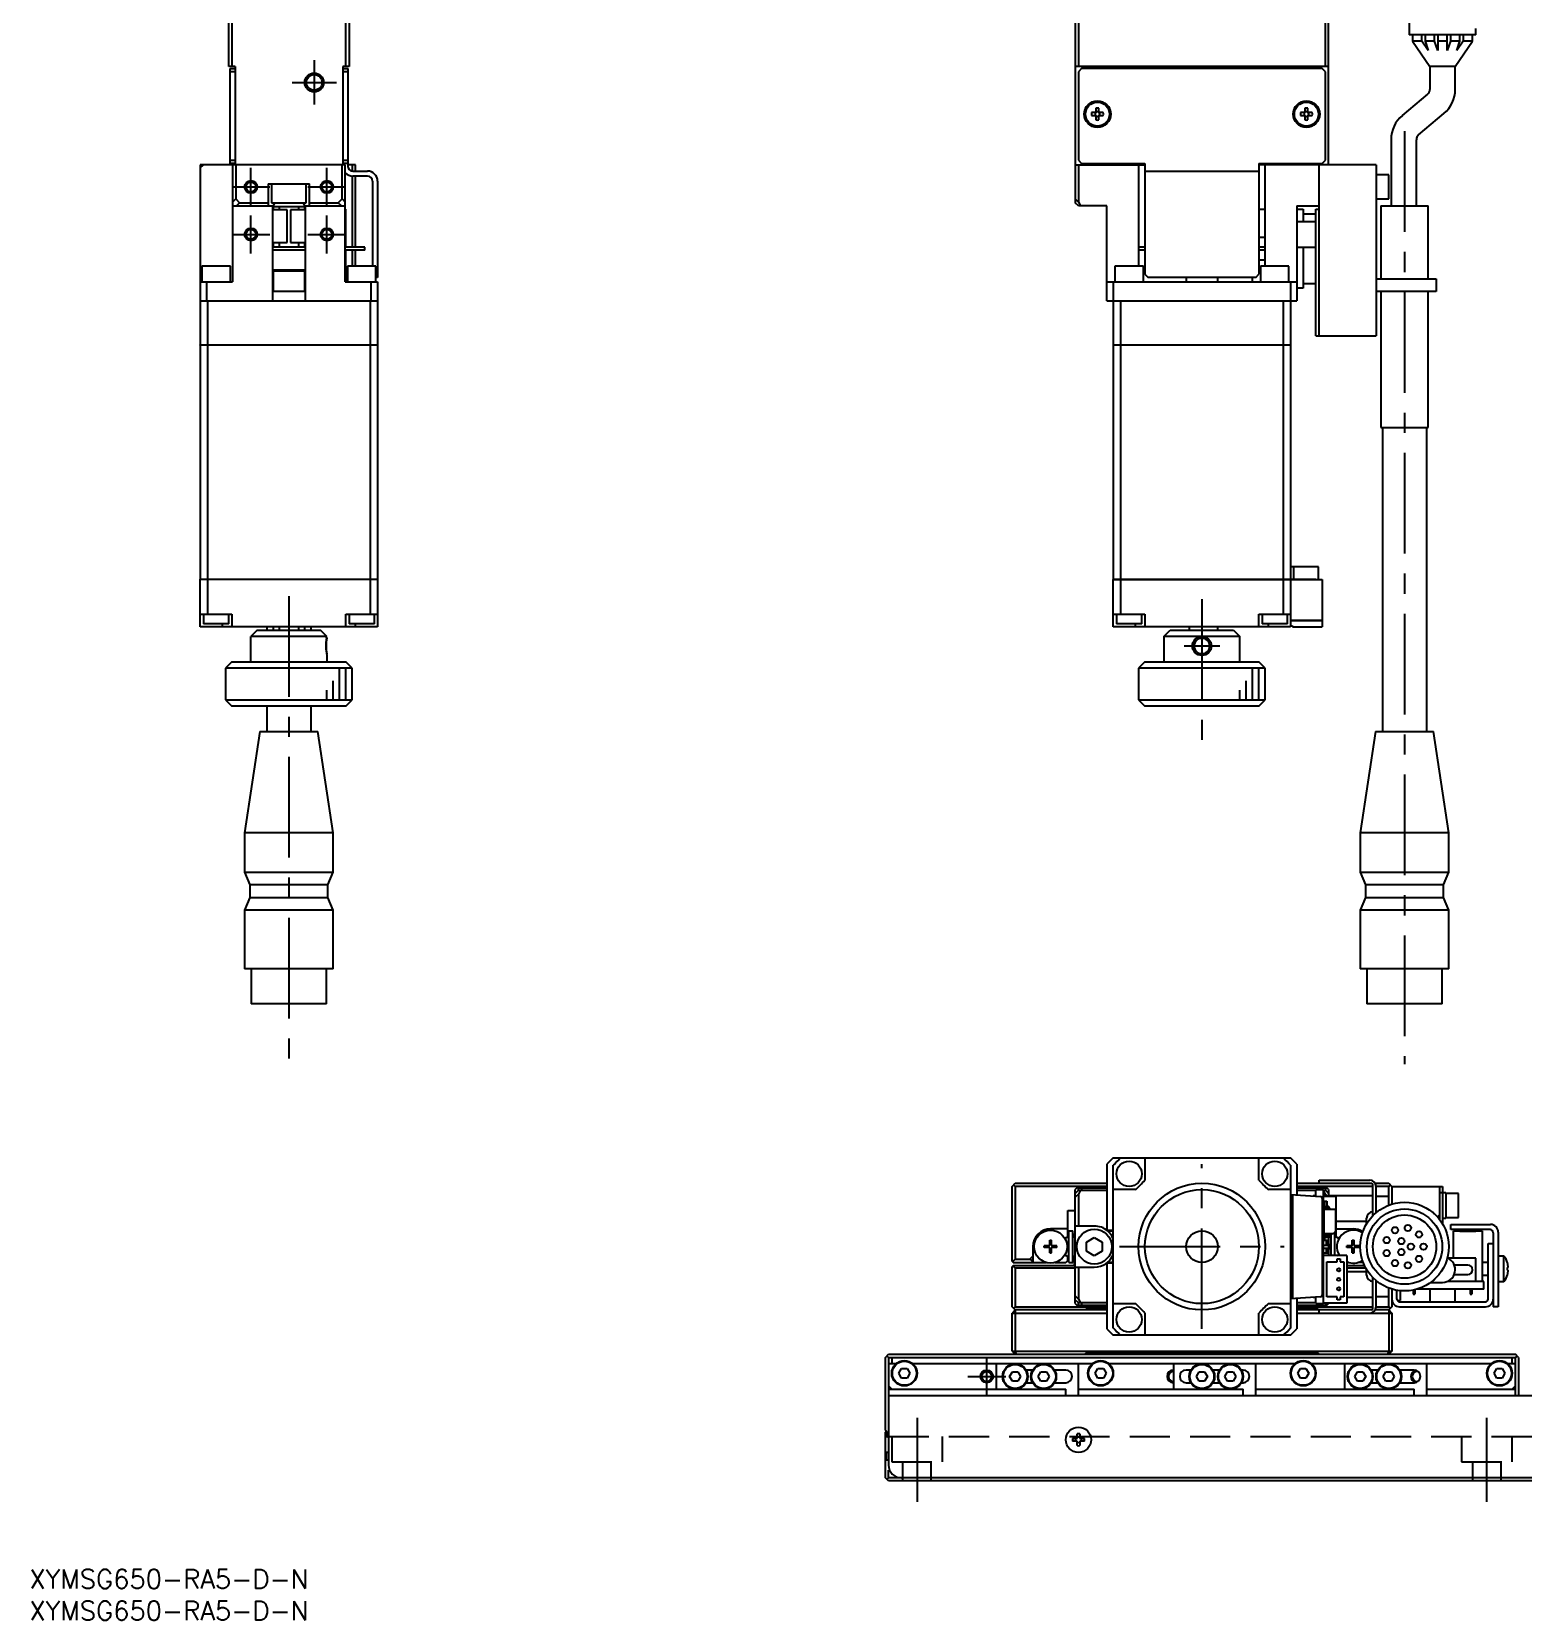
# Model space of a CAD drawing. Extents: x -2 to 851, y -8 to 505.
# Drawn here: x 0.4 to 236, y -8 to 242.9 of the extents above; entities that cross this region are included whole.
import ezdxf

# ---------------------------------------------------------------- set-up
doc = ezdxf.new("R2010")
doc.units = 0
doc.header["$LTSCALE"] = 0.5
doc.linetypes.add('CENTER', pattern=[50.8, 31.75, -6.35, 6.35, -6.35])
doc.linetypes.add('DASHED', pattern=[19.05, 12.7, -6.35])
for name, color, linetype in [('MSM_CENTER', 1, 'CENTER'), ('MSM_CONTINUOUS', 7, 'CONTINUOUS'), ('MSM_DASHED', 4, 'DASHED'), ('MSM_NARROW', 5, 'CONTINUOUS'), ('MSM_PART_NUMBER', 7, 'CONTINUOUS')]:
    doc.layers.add(name, color=color, linetype=linetype)
doc.styles.get("Standard").update_dxf_attribs({"font": 'txt.shx', "height": 1, "bigfont": 'bigfont.shx'})

# ---------------------------------------------------------------- blocks, each defined once
blk = doc.blocks.new('*U2')
at = {"layer": 'MSM_PART_NUMBER'}
blk.add_text('XYMSG650-RA5-D-N', height=3, dxfattribs=at).set_placement((0, -3))
blk = doc.blocks.new('*U3')
at = {"layer": 'MSM_PART_NUMBER'}
blk.add_text('XYMSG650-RA5-D-N', height=3, dxfattribs=at).set_placement((0, -8))

msp = doc.modelspace()

# ---------------------------------------------------------------- linework, layer by layer
at = {"layer": 'MSM_CENTER'}
for p, q in [((45, 238.36), (45, 231.36)), ((41.5, 234.86), (48.5, 234.86)), ((217.21, 227.14), (217.21, 79.82)), ((35, 215.36), (35, 221.36)), ((47, 215.36), (47, 221.36)), ((32, 218.36), (38, 218.36)), ((44, 218.36), (50, 218.36)), ((35, 207.86), (35, 213.86)), ((47, 207.86), (47, 213.86)), ((32, 210.86), (38, 210.86)), ((44, 210.86), (50, 210.86)), ((41, 153.73), (41, 78.57)), ((185.21, 153.25), (185.21, 129.14)), ((182.41, 145.86), (188.01, 145.86)), ((185.21, 38), (185.21, 64)), ((172.21, 51), (198.21, 51)), ((151.21, 27.5), (151.21, 33.5)), ((148.21, 30.5), (154.21, 30.5)), ((140.21, 23.97), (140.21, 10.68)), ((230.21, 10.68), (230.21, 23.97))]:
    msp.add_line(p, q, dxfattribs=at)
at = {"layer": 'MSM_CONTINUOUS'}
for p, q in [((31.5, 237.36), (31.5, 250.86)), ((32, 250.86), (32, 237.36)), ((165.21, 250.86), (165.21, 215.86)), ((205.21, 221.86), (205.21, 250.86)), ((50, 237.36), (50, 250.25)), ((50.5, 250.36), (50.5, 237.36)), ((165.71, 249.75), (165.71, 237.36)), ((204.71, 237.36), (204.71, 249.75)), ((217.96, 244.36), (217.96, 242.36)), ((228.46, 242.36), (228.46, 243.36)), ((228.46, 242.36), (217.96, 242.36)), ((218.46, 242.36), (218.46, 241.36)), ((218.46, 241.36), (221.21, 237.36)), ((219.96, 241.36), (218.46, 241.36)), ((219.96, 241.36), (219.96, 242.36)), ((220.96, 239.91), (219.96, 241.36)), ((220.46, 242.36), (220.46, 241.36)), ((220.46, 241.36), (220.96, 239.91)), ((221.96, 241.36), (220.46, 241.36)), ((221.96, 241.36), (221.96, 242.36)), ((222.46, 239.91), (221.96, 241.36)), ((222.46, 242.36), (222.46, 239.91)), ((223.96, 241.36), (222.46, 241.36)), ((223.96, 239.91), (223.96, 242.36)), ((224.46, 241.36), (223.96, 239.91)), ((224.46, 242.36), (224.46, 241.36)), ((225.96, 241.36), (224.46, 241.36)), ((225.21, 237.36), (227.96, 241.36)), ((226.46, 241.36), (225.46, 239.91)), ((225.46, 239.91), (225.96, 241.36)), ((225.96, 241.36), (225.96, 242.36)), ((226.46, 242.36), (226.46, 241.36)), ((227.96, 241.36), (226.46, 241.36)), ((227.96, 241.36), (227.96, 242.36)), ((32.5, 237.36), (31.5, 237.36)), ((31.7, 237.06), (32.5, 237.06)), ((31.7, 222.06), (31.7, 237.06)), ((32.5, 236.56), (31.7, 236.56)), ((32.5, 237.36), (32.5, 221.86)), ((49.5, 237.36), (49.5, 221.86)), ((50.5, 237.36), (49.5, 237.36)), ((49.5, 237.06), (50.3, 237.06)), ((50.3, 236.56), (49.5, 236.56)), ((50.3, 237.06), (50.3, 221.66)), ((205.21, 237.36), (165.21, 237.36)), ((166.21, 237.06), (165.71, 236.56)), ((165.71, 236.56), (165.71, 222.56)), ((204.21, 237.06), (166.21, 237.06)), ((175.21, 237.36), (175.21, 237.06)), ((176.96, 237.06), (176.96, 237.36)), ((180.41, 237.36), (180.21, 237.16)), ((180.21, 237.16), (180.21, 237.06)), ((190.21, 237.16), (180.21, 237.16)), ((190.21, 237.16), (190.01, 237.36)), ((190.21, 237.06), (190.21, 237.16)), ((193.46, 237.36), (193.46, 237.06)), ((195.21, 237.06), (195.21, 237.36)), ((204.71, 236.56), (204.21, 237.06)), ((204.71, 222.56), (204.71, 236.56)), ((225.21, 237.36), (221.21, 237.36)), ((221.21, 237.36), (221.21, 233.76)), ((225.21, 233.76), (225.21, 237.36)), ((220.85, 232.99), (216.86, 229.65)), ((168.47, 230.1), (167.79, 230.1)), ((167.79, 229.62), (168.47, 229.62)), ((168.47, 230.78), (168.47, 230.1)), ((168.47, 229.62), (168.47, 228.94)), ((168.95, 230.1), (168.95, 230.78)), ((169.63, 230.1), (168.95, 230.1)), ((168.95, 228.94), (168.95, 229.62)), ((168.95, 229.62), (169.63, 229.62)), ((201.47, 230.1), (200.79, 230.1)), ((200.79, 229.62), (201.47, 229.62)), ((201.47, 230.78), (201.47, 230.1)), ((201.47, 229.62), (201.47, 228.94)), ((201.95, 230.1), (201.95, 230.78)), ((202.63, 230.1), (201.95, 230.1)), ((201.95, 228.94), (201.95, 229.62)), ((201.95, 229.62), (202.63, 229.62)), ((219.44, 226.59), (223.42, 229.93)), ((215.08, 225.82), (215.08, 215.36)), ((219.08, 215.36), (219.08, 225.82)), ((27, 221.36), (27.5, 221.86)), ((49.9, 221.86), (27, 221.86)), ((27, 221.86), (27, 193.41)), ((31.7, 222.56), (32.5, 222.56)), ((32.5, 222.06), (31.7, 222.06)), ((32.1, 221.86), (32.1, 203.36)), ((32.6, 221.86), (32.6, 216.47)), ((49.4, 216.47), (49.4, 221.86)), ((49.5, 222.56), (50.3, 222.56)), ((50.3, 222.06), (49.5, 222.06)), ((49.9, 203.36), (49.9, 221.86)), ((51.5, 221.86), (50.3, 221.86)), ((51, 221.86), (51, 220.87)), ((51.1, 220.86), (53.4, 220.86)), ((51.5, 220.86), (51.5, 221.86)), ((165.21, 221.86), (176.21, 221.86)), ((165.71, 222.56), (166.21, 222.06)), ((165.71, 221.86), (165.71, 215.97)), ((166.21, 222.06), (176.21, 222.06)), ((175.21, 222.06), (175.21, 205.86)), ((176.21, 222.06), (176.21, 204.56)), ((176.21, 220.86), (194.21, 220.86)), ((194.21, 222.06), (204.21, 222.06)), ((194.21, 222.06), (194.21, 204.56)), ((212.71, 221.86), (194.21, 221.86)), ((195.21, 205.86), (195.21, 222.06)), ((203.71, 194.86), (203.71, 221.86)), ((204.21, 222.06), (204.71, 222.56)), ((212.71, 221.86), (212.71, 194.86)), ((37.75, 218.86), (44.25, 218.86)), ((37.75, 218.86), (37.75, 215.36)), ((38.25, 218.86), (38.25, 215.86)), ((43.75, 215.86), (43.75, 218.86)), ((44.25, 215.36), (44.25, 218.86)), ((51, 220.07), (51, 208.86)), ((53.4, 220.06), (51.1, 220.06)), ((51.5, 208.86), (51.5, 220.06)), ((54.2, 219.26), (54.2, 205.86)), ((55, 219.26), (55, 204.06)), ((214.71, 220.26), (212.71, 220.26)), ((214.71, 216.46), (214.71, 220.26)), ((32.1, 215.97), (32.6, 216.47)), ((32.6, 216.47), (33.21, 215.86)), ((33.21, 215.86), (32.71, 215.36)), ((33.21, 215.86), (37.75, 215.86)), ((38.25, 215.86), (43.75, 215.86)), ((38.72, 215.86), (38.51, 215.36)), ((43.49, 215.36), (43.28, 215.86)), ((44.25, 215.86), (48.79, 215.86)), ((48.79, 215.86), (49.4, 216.47)), ((49.29, 215.36), (48.79, 215.86)), ((49.4, 216.47), (49.9, 215.97)), ((165.21, 216.47), (165.71, 215.97)), ((165.71, 215.36), (165.21, 215.86)), ((165.71, 215.97), (166.01, 215.36)), ((212.71, 216.46), (214.71, 216.46)), ((32.1, 215.36), (38.51, 215.36)), ((38.4, 215.36), (38.4, 200.36)), ((38.4, 215.26), (43.6, 215.26)), ((38.5, 214.86), (38.4, 214.86)), ((40.75, 214.76), (38.4, 214.76)), ((38.5, 215.26), (38.5, 214.76)), ((39.5, 214.76), (39.5, 215.26)), ((40.75, 209.56), (40.75, 214.76)), ((41.25, 214.76), (41.25, 209.56)), ((43.6, 214.76), (41.25, 214.76)), ((42.5, 215.26), (42.5, 214.76)), ((43.49, 215.36), (49.9, 215.36)), ((43.5, 214.76), (43.5, 215.26)), ((43.6, 214.86), (43.5, 214.86)), ((43.6, 200.36), (43.6, 215.36)), ((50, 214.86), (49.9, 214.86)), ((50, 208.86), (50, 214.86)), ((170.21, 215.36), (165.71, 215.36)), ((170.21, 200.36), (170.21, 215.36)), ((194.21, 214.86), (195.21, 214.86)), ((200.21, 215.36), (203.71, 215.36)), ((200.21, 215.36), (200.21, 200.36)), ((200.21, 214.86), (201.21, 214.86)), ((201.21, 214.86), (201.21, 212.86)), ((201.21, 214.11), (203.21, 214.11)), ((203.21, 194.86), (203.21, 214.86)), ((203.21, 214.86), (203.71, 214.86)), ((213.46, 215.36), (213.46, 203.86)), ((213.46, 215.36), (220.96, 215.36)), ((220.96, 203.86), (220.96, 215.36)), ((203.21, 212.86), (200.21, 212.86)), ((38.4, 209.56), (40.75, 209.56)), ((43.6, 208.86), (38.4, 208.86)), ((43.6, 208.36), (38.4, 208.36)), ((38.5, 209.56), (38.5, 208.86)), ((39.5, 208.86), (39.5, 209.56)), ((41.25, 209.56), (43.6, 209.56)), ((42.5, 209.56), (42.5, 208.86)), ((43.5, 208.86), (43.5, 209.56)), ((53, 208.86), (49.9, 208.86)), ((53, 208.36), (49.9, 208.36)), ((50, 203.36), (50, 208.36)), ((51, 208.36), (51, 205.86)), ((51.5, 205.86), (51.5, 208.36)), ((53, 208.36), (53, 208.86)), ((176.21, 208.86), (175.21, 208.86)), ((176.21, 208.36), (175.21, 208.36)), ((195.21, 210.36), (194.21, 210.36)), ((195.21, 208.86), (194.21, 208.86)), ((195.21, 208.36), (194.21, 208.36)), ((200.21, 208.86), (203.21, 208.86)), ((201.21, 208.86), (201.21, 202.36)), ((27.25, 205.86), (27.25, 203.36)), ((31.75, 205.86), (27.25, 205.86)), ((31.75, 203.36), (31.75, 205.86)), ((50.25, 205.86), (50.25, 203.36)), ((54.75, 205.86), (50.25, 205.86)), ((54.75, 203.36), (54.75, 205.86)), ((175.96, 205.86), (171.46, 205.86)), ((171.46, 205.86), (171.46, 203.36)), ((175.96, 203.36), (175.96, 205.86)), ((194.21, 206.86), (195.21, 206.86)), ((198.96, 205.86), (194.46, 205.86)), ((194.46, 205.86), (194.46, 203.36)), ((198.96, 203.36), (198.96, 205.86)), ((27, 203.36), (32.1, 203.36)), ((28, 203.36), (28, 200.36)), ((38.4, 205.26), (43.6, 205.26)), ((43.6, 205.06), (38.4, 205.06)), ((38.5, 205.06), (38.5, 201.86)), ((43.5, 201.86), (43.5, 205.06)), ((49.9, 203.36), (55, 203.36)), ((54, 200.36), (54, 203.36)), ((54.75, 204.56), (55, 204.56)), ((55, 204.06), (54.75, 204.06)), ((55, 203.36), (55, 193.41)), ((170.21, 203.36), (200.21, 203.36)), ((171.21, 203.36), (171.21, 193.41)), ((176.21, 204.56), (176.71, 204.06)), ((193.71, 204.06), (176.71, 204.06)), ((182.71, 204.06), (182.71, 203.36)), ((187.71, 203.36), (187.71, 204.06)), ((193.21, 203.36), (193.21, 204.06)), ((193.71, 204.06), (194.21, 204.56)), ((199.21, 203.36), (199.21, 193.41)), ((212.71, 203.86), (222.21, 203.86)), ((222.21, 203.86), (222.21, 201.86)), ((43.6, 201.86), (38.4, 201.86)), ((201.21, 202.36), (200.21, 202.36)), ((201.21, 203.11), (203.21, 203.11)), ((222.21, 201.86), (212.71, 201.86)), ((213.46, 201.86), (213.46, 180.36)), ((220.96, 180.36), (220.96, 201.86)), ((27, 200.36), (55, 200.36)), ((28.15, 200.36), (28.15, 193.41)), ((53.85, 200.36), (53.85, 193.41)), ((170.21, 200.36), (200.21, 200.36)), ((172.36, 200.36), (172.36, 193.41)), ((198.05, 200.36), (198.05, 193.41)), ((27, 193.41), (55, 193.41)), ((27, 193.36), (27, 156.41)), ((55, 193.36), (27, 193.36)), ((27.01, 193.36), (27.01, 193.41)), ((28.15, 193.36), (28.15, 156.41)), ((28.16, 193.36), (28.16, 193.41)), ((53.84, 193.36), (53.84, 193.41)), ((53.85, 193.36), (53.85, 156.41)), ((54.99, 193.36), (54.99, 193.41)), ((55, 193.36), (55, 156.41)), ((171.21, 193.41), (199.21, 193.41)), ((171.21, 193.36), (171.21, 156.41)), ((199.21, 193.36), (171.21, 193.36)), ((171.22, 193.36), (171.22, 193.41)), ((172.36, 193.36), (172.36, 156.41)), ((172.37, 193.36), (172.37, 193.41)), ((198.05, 193.36), (198.05, 193.41)), ((198.05, 193.36), (198.05, 156.41)), ((199.2, 193.36), (199.2, 193.41)), ((199.21, 193.36), (199.21, 156.41)), ((203.21, 194.86), (212.71, 194.86)), ((213.46, 180.36), (220.96, 180.36)), ((213.71, 180.36), (213.71, 132.36)), ((220.71, 132.36), (220.71, 180.36)), ((203.61, 158.36), (199.21, 158.36)), ((199.71, 156.41), (199.71, 158.36)), ((203.61, 156.36), (203.61, 158.36)), ((27, 156.41), (55, 156.41)), ((27, 148.86), (27, 156.36)), ((55, 156.36), (27, 156.36)), ((27.01, 156.36), (27.01, 156.41)), ((28.15, 156.36), (28.15, 150.86)), ((28.16, 156.36), (28.16, 156.41)), ((53.84, 156.36), (53.84, 156.41)), ((53.85, 156.36), (53.85, 150.86)), ((54.99, 156.36), (54.99, 156.41)), ((55, 156.36), (55, 148.86)), ((171.21, 156.41), (203.21, 156.41)), ((171.21, 156.36), (204.21, 156.36)), ((171.21, 148.86), (171.21, 156.36)), ((171.22, 156.36), (171.22, 156.41)), ((172.36, 156.36), (172.36, 150.86)), ((172.37, 156.36), (172.37, 156.41)), ((198.05, 156.36), (198.05, 156.41)), ((198.05, 156.36), (198.05, 150.86)), ((199.2, 156.36), (199.2, 156.41)), ((199.21, 156.36), (199.21, 148.86)), ((203.21, 156.41), (203.21, 156.36)), ((204.21, 156.36), (204.21, 149.91)), ((27, 150.86), (32, 150.86)), ((27.5, 150.86), (27.5, 149.36)), ((31.5, 149.36), (31.5, 150.86)), ((32, 150.86), (32, 148.86)), ((50, 148.86), (50, 150.86)), ((50, 150.86), (55, 150.86)), ((50.5, 150.86), (50.5, 149.36)), ((54.5, 149.36), (54.5, 150.86)), ((171.21, 150.86), (176.21, 150.86)), ((171.71, 150.86), (171.71, 149.36)), ((175.71, 149.36), (175.71, 150.86)), ((176.21, 150.86), (176.21, 148.86)), ((194.21, 148.86), (194.21, 150.86)), ((194.21, 150.86), (199.21, 150.86)), ((194.71, 150.86), (194.71, 149.36)), ((198.71, 149.36), (198.71, 150.86)), ((55, 148.86), (27, 148.86)), ((31.5, 149.36), (27.5, 149.36)), ((30.5, 148.86), (30.5, 149.36)), ((36, 148.36), (35, 147.36)), ((36, 148.36), (46, 148.36)), ((37.5, 148.86), (37.5, 148.36)), ((38.5, 148.86), (38.5, 148.36)), ((39.5, 148.36), (39.5, 148.86)), ((42.5, 148.86), (42.5, 148.36)), ((43.5, 148.36), (43.5, 148.86)), ((44.5, 148.36), (44.5, 148.86)), ((47, 147.36), (46, 148.36)), ((54.5, 149.36), (50.5, 149.36)), ((51.5, 148.86), (51.5, 149.36)), ((199.21, 148.86), (171.21, 148.86)), ((175.71, 149.36), (171.71, 149.36)), ((174.71, 148.86), (174.71, 149.36)), ((179.21, 147.36), (180.21, 148.36)), ((180.21, 148.36), (190.21, 148.36)), ((183.21, 148.86), (183.21, 148.36)), ((187.71, 148.36), (187.71, 148.86)), ((190.21, 148.36), (191.21, 147.36)), ((198.71, 149.36), (194.71, 149.36)), ((195.71, 148.86), (195.71, 149.36)), ((199.21, 149.91), (204.21, 149.91)), ((204.21, 149.86), (199.21, 149.86)), ((199.21, 149.06), (199.51, 149.06)), ((199.51, 149.06), (199.51, 148.86)), ((199.51, 148.86), (204.21, 148.86)), ((204.16, 149.86), (204.16, 149.91)), ((204.21, 149.86), (204.21, 148.86)), ((35, 143.36), (35, 147.36)), ((47, 147.36), (35, 147.36)), ((179.21, 147.36), (179.21, 143.36)), ((191.21, 147.36), (179.21, 147.36)), ((191.21, 143.36), (191.21, 147.36)), ((32, 143.36), (31, 142.36)), ((32, 143.36), (50, 143.36)), ((47, 144.36), (47, 143.36)), ((51, 142.36), (50, 143.36)), ((176.21, 143.36), (175.21, 142.36)), ((176.21, 143.36), (194.21, 143.36)), ((195.21, 142.36), (194.21, 143.36)), ((31, 142.36), (31, 137.36)), ((51, 142.36), (31, 142.36)), ((51, 137.36), (51, 142.36)), ((195.21, 142.36), (175.21, 142.36)), ((175.21, 142.36), (175.21, 137.36)), ((195.21, 137.36), (195.21, 142.36)), ((31, 137.36), (32, 136.36)), ((31, 137.36), (51, 137.36)), ((50, 136.36), (32, 136.36)), ((37.5, 136.36), (37.5, 132.36)), ((44.5, 132.36), (44.5, 136.36)), ((50, 136.36), (51, 137.36)), ((175.21, 137.36), (195.21, 137.36)), ((175.21, 137.36), (176.21, 136.36)), ((194.21, 136.36), (176.21, 136.36)), ((194.21, 136.36), (195.21, 137.36)), ((36.43, 132.36), (34, 116.36)), ((36.43, 132.36), (45.57, 132.36)), ((48, 116.36), (45.57, 132.36)), ((212.64, 132.36), (210.21, 116.36)), ((212.64, 132.36), (221.78, 132.36)), ((224.21, 116.36), (221.78, 132.36)), ((48, 116.36), (34, 116.36)), ((34, 116.36), (34, 110.16)), ((48, 110.16), (48, 116.36)), ((224.21, 116.36), (210.21, 116.36)), ((210.21, 116.36), (210.21, 110.16)), ((224.21, 110.16), (224.21, 116.36)), ((34, 110.16), (48, 110.16)), ((34, 110.16), (34.85, 108.16)), ((47.15, 108.16), (34.85, 108.16)), ((34.85, 108.16), (34.85, 106.16)), ((47.15, 108.16), (48, 110.16)), ((47.15, 106.16), (47.15, 108.16)), ((210.21, 110.16), (224.21, 110.16)), ((210.21, 110.16), (211.06, 108.16)), ((223.36, 108.16), (211.06, 108.16)), ((211.06, 108.16), (211.06, 106.16)), ((223.36, 108.16), (224.21, 110.16)), ((223.36, 106.16), (223.36, 108.16)), ((34.85, 106.16), (34, 104.16)), ((34.85, 106.16), (47.15, 106.16)), ((48, 104.16), (47.15, 106.16)), ((211.06, 106.16), (210.21, 104.16)), ((211.06, 106.16), (223.36, 106.16)), ((224.21, 104.16), (223.36, 106.16)), ((48, 104.16), (34, 104.16)), ((34, 104.16), (34, 94.86)), ((48, 94.86), (48, 104.16)), ((224.21, 104.16), (210.21, 104.16)), ((210.21, 104.16), (210.21, 94.86)), ((224.21, 94.86), (224.21, 104.16)), ((48, 94.86), (34, 94.86)), ((35.05, 94.86), (35.05, 89.36)), ((46.95, 89.36), (46.95, 94.86)), ((224.21, 94.86), (210.21, 94.86)), ((211.26, 94.86), (211.26, 89.36)), ((223.16, 89.36), (223.16, 94.86)), ((46.95, 89.36), (35.05, 89.36)), ((223.16, 89.36), (211.26, 89.36)), ((171.21, 65), (170.21, 64)), ((170.21, 64), (170.21, 53.6)), ((171.21, 65), (199.21, 65)), ((171.21, 38.15), (171.21, 63.85)), ((176.21, 65), (176.21, 61.5)), ((194.21, 61.5), (194.21, 65)), ((200.21, 64), (199.21, 65)), ((199.21, 63.85), (199.21, 38.15)), ((200.21, 64), (200.21, 59.18)), ((155.21, 60.5), (155.71, 61)), ((155.21, 48.7), (155.21, 60.5)), ((155.46, 60.75), (155.71, 60.5)), ((155.71, 61), (170.21, 61)), ((155.71, 60.5), (155.71, 49)), ((170.21, 60.5), (155.71, 60.5)), ((165.71, 60.5), (165.21, 60)), ((165.71, 59.9), (165.71, 60.3)), ((165.71, 60.3), (170.21, 60.3)), ((166.21, 60.3), (166.21, 59.9)), ((200.21, 61), (212.01, 61)), ((212.21, 60.5), (200.21, 60.5)), ((200.21, 60.3), (204.71, 60.3)), ((203.71, 61), (203.71, 61.5)), ((203.71, 61.5), (211.71, 61.5)), ((204.21, 60), (204.21, 60.3)), ((205.21, 60), (204.71, 60.5)), ((204.71, 60.3), (204.71, 59.9)), ((212.21, 55.9), (212.21, 60.8)), ((212.57, 61), (214.71, 61)), ((212.71, 56.36), (212.71, 60.5)), ((214.71, 60.5), (212.71, 60.5)), ((214.71, 61), (215.21, 60.5)), ((214.71, 60.5), (214.96, 60.75)), ((214.71, 57.54), (214.71, 60.5)), ((215.21, 60.5), (215.21, 57.71)), ((215.21, 60.5), (223.21, 60.5)), ((222.71, 60.5), (222.71, 55.33)), ((223.21, 60.5), (223.21, 54.61)), ((165.21, 42), (165.21, 60)), ((165.21, 59.4), (165.71, 59.9)), ((165.21, 59.5), (165.31, 59.5)), ((165.71, 59.29), (165.21, 58.79)), ((166.01, 59.9), (165.71, 59.29)), ((165.71, 59.9), (170.21, 59.9)), ((165.71, 59.29), (165.71, 54.25)), ((174.71, 60), (171.21, 60)), ((199.21, 60), (195.71, 60)), ((199.21, 59.25), (203.93, 58.92)), ((199.51, 59.23), (199.51, 42.77)), ((200.21, 59.9), (203.21, 59.9)), ((203.21, 59), (202.78, 59)), ((203.21, 58.97), (203.21, 60)), ((203.21, 60), (204.41, 60)), ((204.21, 58.62), (204.21, 43.38)), ((204.41, 42), (204.41, 60)), ((204.41, 59.9), (204.71, 59.9)), ((204.71, 59.29), (204.41, 59.89)), ((206.41, 58.9), (204.41, 58.9)), ((204.41, 58.18), (204.96, 58.18)), ((204.41, 57.95), (204.64, 57.95)), ((204.41, 57.7), (204.64, 57.7)), ((204.64, 57.44), (204.64, 57.95)), ((204.71, 59.9), (205.21, 59.4)), ((204.71, 58.9), (204.71, 59.29)), ((205.09, 58.9), (204.71, 59.29)), ((204.96, 58.18), (204.96, 57.34)), ((205.11, 59.5), (205.21, 59.5)), ((205.21, 60), (205.21, 58.9)), ((212.21, 59), (205.21, 59)), ((206.41, 55.1), (206.41, 58.9)), ((214.71, 58.9), (212.71, 58.9)), ((223.71, 59.5), (222.71, 59.5)), ((223.71, 59.5), (223.71, 55.5)), ((225.71, 59.4), (223.71, 59.4)), ((225.71, 55.6), (225.71, 59.4)), ((164.01, 56.7), (165.21, 56.7)), ((164.01, 52.54), (164.01, 56.7)), ((204.41, 57.64), (204.64, 57.64)), ((204.41, 57.22), (204.49, 57.22)), ((204.41, 55.22), (204.51, 55.22)), ((204.51, 53.1), (204.51, 56.8)), ((204.61, 56.9), (206.19, 56.9)), ((204.74, 57.34), (205.07, 57.34)), ((205.07, 57.11), (204.74, 57.11)), ((204.96, 57.11), (204.96, 56.9)), ((205.17, 56.9), (205.17, 57.01)), ((205.4, 56.9), (205.4, 57.01)), ((206.29, 56.8), (206.29, 53.42)), ((211.21, 54.61), (211.21, 55.5)), ((212.88, 56.5), (212.71, 56.5)), ((222.71, 56), (222.4, 55.69)), ((222.57, 55.5), (222.71, 55.5)), ((223.21, 55.5), (223.71, 55.5)), ((223.71, 55.6), (225.71, 55.6)), ((164.01, 53.8), (161.31, 53.8)), ((164.21, 53.5), (164.81, 53.5)), ((164.21, 48.5), (164.21, 53.5)), ((164.81, 48.5), (164.81, 53.5)), ((165.21, 53.2), (165.01, 53)), ((165.21, 53), (165.01, 53)), ((165.01, 53), (165.01, 52.54)), ((168.21, 54.25), (165.21, 54.25)), ((170.21, 53.6), (171.21, 53.6)), ((170.3, 53.49), (171.21, 53.49)), ((204.41, 55.1), (204.51, 55.1)), ((204.41, 54.25), (204.51, 54.25)), ((204.41, 53.69), (204.51, 53.69)), ((205.86, 53), (204.61, 53)), ((205.07, 52.79), (204.74, 52.79)), ((204.83, 53), (204.83, 52.79)), ((204.96, 53), (204.96, 52.79)), ((205.17, 52.89), (205.17, 53)), ((205.4, 52.89), (205.4, 53)), ((205.41, 53), (205.4, 53)), ((205.41, 53), (205.4, 53)), ((205.41, 53), (205.41, 52.54)), ((205.61, 49.58), (205.61, 53)), ((206.26, 53.35), (205.94, 53.03)), ((206.21, 49.58), (206.21, 53.3)), ((206.29, 55.1), (206.41, 55.1)), ((206.29, 55), (211.21, 55)), ((206.41, 52.54), (206.41, 55)), ((206.41, 53.8), (209.11, 53.8)), ((224.51, 53.7), (224.51, 54.5)), ((224.51, 54.5), (230.81, 54.5)), ((230.71, 53.7), (224.51, 53.7)), ((224.96, 53.5), (225.96, 53.5)), ((224.96, 49.2), (224.96, 53.5)), ((225.96, 53.5), (225.96, 53.4)), ((228.46, 53.4), (225.96, 53.4)), ((226.76, 53.4), (226.76, 53.5)), ((227.66, 53.5), (226.76, 53.5)), ((227.13, 53.4), (227.13, 53.5)), ((227.28, 53.4), (227.28, 53.5)), ((227.66, 53.4), (227.66, 53.5)), ((228.46, 53.5), (228.46, 53.4)), ((228.46, 53.5), (229.46, 53.5)), ((229.46, 53.5), (229.46, 45.5)), ((231.21, 53.2), (231.21, 41.5)), ((232.01, 53.3), (232.01, 41.5)), ((158.51, 51), (158.51, 48.5)), ((160.31, 50.86), (160.31, 51.15)), ((161.1, 51.15), (160.31, 51.15)), ((161.1, 50.86), (160.31, 50.86)), ((160.84, 51.15), (160.84, 50.86)), ((161.16, 52), (161.45, 52)), ((161.16, 51.21), (161.16, 52)), ((161.45, 51.47), (161.16, 51.47)), ((161.16, 50), (161.16, 50.8)), ((161.45, 50.53), (161.16, 50.53)), ((161.45, 51.21), (161.45, 52)), ((161.45, 50), (161.45, 50.8)), ((162.31, 51.15), (161.51, 51.15)), ((162.31, 50.86), (161.51, 50.86)), ((161.78, 50.86), (161.78, 51.15)), ((162.31, 50.86), (162.31, 51.15)), ((163.63, 52.33), (164.01, 52.54)), ((165.14, 52.46), (165.01, 52.54)), ((166.96, 51.72), (168.21, 52.44)), ((166.96, 50.28), (166.96, 51.72)), ((168.21, 49.56), (166.96, 50.28)), ((168.21, 52.44), (169.46, 51.72)), ((169.46, 50.28), (168.21, 49.56)), ((169.46, 51.72), (169.46, 50.28)), ((204.41, 52.5), (204.41, 52.5)), ((204.64, 52.27), (204.41, 52.27)), ((204.64, 52.2), (204.41, 52.2)), ((204.64, 51.95), (204.41, 51.95)), ((204.41, 51.25), (205.21, 51.25)), ((204.41, 50.75), (205.21, 50.75)), ((204.64, 52.5), (205.21, 52.5)), ((204.64, 51.95), (204.64, 52.46)), ((204.64, 52), (205.21, 52)), ((204.74, 52.56), (205.07, 52.56)), ((204.83, 52.56), (204.83, 52.5)), ((204.83, 52), (204.83, 51.25)), ((204.83, 50.75), (204.83, 50)), ((204.96, 52.56), (204.96, 52.5)), ((204.96, 52), (204.96, 51.25)), ((204.96, 50.75), (204.96, 50)), ((205.21, 52.59), (205.21, 49.58)), ((205.41, 52.54), (205.27, 52.46)), ((206.41, 52.54), (206.78, 52.33)), ((208.11, 50.86), (208.11, 51.15)), ((208.9, 51.15), (208.11, 51.15)), ((208.9, 50.86), (208.11, 50.86)), ((208.64, 51.15), (208.64, 50.86)), ((208.96, 52), (209.25, 52)), ((208.96, 51.21), (208.96, 52)), ((209.25, 51.47), (208.96, 51.47)), ((208.96, 50), (208.96, 50.8)), ((209.25, 50.53), (208.96, 50.53)), ((209.25, 51.21), (209.25, 52)), ((209.25, 50), (209.25, 50.8)), ((210.11, 51.15), (209.31, 51.15)), ((210.11, 50.86), (209.31, 50.86)), ((209.58, 50.86), (209.58, 51.15)), ((210.11, 50.86), (210.11, 51.15)), ((230.41, 51.5), (231.21, 51.5)), ((230.41, 42.7), (230.41, 51.5)), ((155.41, 48.5), (155.21, 48.7)), ((155.21, 47.8), (155.41, 48)), ((155.21, 41.5), (155.21, 47.8)), ((155.71, 49), (155.31, 48.6)), ((155.71, 47.6), (155.36, 47.95)), ((155.41, 48.5), (160.59, 48.5)), ((155.41, 48), (165.01, 48)), ((155.71, 49), (158.01, 49)), ((158.51, 49.5), (158.01, 49)), ((158.01, 49), (158.51, 48.65)), ((161.16, 50), (161.45, 50)), ((162.02, 48.5), (163.71, 48.5)), ((163.71, 48.5), (164.01, 48.8)), ((164.01, 49.46), (163.87, 49.54)), ((164.01, 48.8), (164.01, 49.46)), ((164.21, 48.5), (164.81, 48.5)), ((165.01, 49.46), (165.21, 49.57)), ((165.01, 49.46), (165.01, 48)), ((165.01, 48.1), (165.21, 48.1)), ((165.21, 47.75), (168.21, 47.75)), ((165.71, 47.75), (165.71, 42.71)), ((170.21, 48.4), (170.21, 38)), ((171.21, 48.4), (170.21, 48.4)), ((171.21, 48.51), (170.3, 48.51)), ((204.41, 50), (205.21, 50)), ((208.11, 49.58), (204.41, 49.58)), ((204.91, 43.08), (204.91, 48.58)), ((204.91, 48.58), (206.56, 48.58)), ((206.56, 48.58), (206.56, 49.08)), ((206.56, 49.08), (207.06, 49.08)), ((207.06, 49.08), (207.06, 48.58)), ((207.06, 48.58), (207.61, 48.58)), ((207.61, 48.58), (207.61, 43.08)), ((208.11, 49.58), (208.11, 42.08)), ((208.39, 48.5), (208.11, 48.5)), ((208.11, 48), (210.88, 48)), ((208.96, 50), (209.25, 50)), ((210.67, 48.5), (209.82, 48.5)), ((228.46, 49.2), (223.97, 49.2)), ((227.21, 48.1), (225.06, 48.1)), ((228.46, 45.5), (228.46, 49.2)), ((230.41, 48.5), (229.46, 48.5)), ((232.9, 49.5), (232.01, 49.5)), ((232.9, 45.5), (232.9, 49.5)), ((233.46, 48.43), (233.46, 48.45)), ((233.46, 47.7), (233.59, 47.7)), ((233.46, 47.3), (233.46, 47.7)), ((155.71, 47.6), (155.71, 41.5)), ((165.21, 47.6), (155.71, 47.6)), ((211.09, 47.6), (208.11, 47.6)), ((211.21, 47), (208.11, 47)), ((211.21, 46.5), (211.21, 47.39)), ((212.21, 41.2), (212.21, 46.1)), ((212.71, 41.5), (212.71, 45.64)), ((212.71, 45.5), (212.88, 45.5)), ((221.34, 45.35), (223.21, 45.35)), ((229.71, 45.5), (223.97, 45.5)), ((225.06, 46.6), (227.21, 46.6)), ((229.46, 46.5), (230.41, 46.5)), ((229.71, 44.3), (229.71, 45.5)), ((232.01, 45.5), (232.9, 45.5)), ((233.59, 47.3), (233.46, 47.3)), ((233.46, 46.55), (233.46, 46.57)), ((165.21, 43.21), (165.71, 42.71)), ((165.71, 42.71), (166.01, 42.1)), ((203.93, 43.08), (199.21, 42.75)), ((200.21, 42.82), (200.21, 38)), ((202.78, 43), (203.21, 43)), ((203.21, 42), (203.21, 43.03)), ((206.56, 43.08), (204.91, 43.08)), ((206.56, 42.58), (206.56, 43.08)), ((207.06, 43.08), (207.06, 42.58)), ((207.61, 43.08), (207.06, 43.08)), ((208.11, 43), (212.21, 43)), ((212.71, 43.1), (214.71, 43.1)), ((214.71, 41.5), (214.71, 44.46)), ((215.21, 44.29), (215.21, 41.5)), ((216.01, 42.7), (216.01, 44.1)), ((216.51, 44.04), (216.51, 42.5)), ((218.58, 44.14), (218.58, 43.5)), ((218.58, 43.5), (218.83, 43.5)), ((218.83, 44.19), (218.83, 43.5)), ((229.71, 44.3), (219.23, 44.3)), ((221.21, 44.3), (221.21, 42.3)), ((225.21, 42.3), (225.21, 44.3)), ((227.58, 44.3), (227.58, 43.5)), ((227.58, 43.5), (227.83, 43.5)), ((227.83, 44.3), (227.83, 43.5)), ((155.71, 41), (155.21, 41.5)), ((155.71, 41), (155.21, 40.5)), ((155.21, 34.5), (155.21, 40.5)), ((155.21, 40.5), (170.21, 40.5)), ((155.71, 41.5), (155.46, 41.25)), ((155.71, 41.5), (170.21, 41.5)), ((170.21, 41), (155.71, 41)), ((155.71, 41), (155.71, 34.5)), ((165.71, 42.1), (165.21, 42.6)), ((165.21, 42.5), (165.31, 42.5)), ((165.21, 42), (165.71, 41.5)), ((165.71, 41.7), (165.71, 42.1)), ((170.21, 42.1), (165.71, 42.1)), ((170.21, 41.7), (165.71, 41.7)), ((166.21, 42.1), (166.21, 41.7)), ((166.81, 41), (167.11, 41.3)), ((170.21, 41.3), (167.11, 41.3)), ((171.21, 42), (174.71, 42)), ((176.21, 40.5), (176.21, 37)), ((194.21, 37), (194.21, 40.5)), ((195.71, 42), (199.21, 42)), ((203.21, 42.1), (200.21, 42.1)), ((204.71, 41.7), (200.21, 41.7)), ((200.21, 41.5), (212.21, 41.5)), ((203.31, 41.3), (200.21, 41.3)), ((212.01, 41), (200.21, 41)), ((200.21, 40.5), (215.21, 40.5)), ((203.21, 42), (204.41, 42)), ((203.31, 41.3), (203.61, 41)), ((203.71, 40.5), (203.71, 41)), ((204.21, 41.7), (204.21, 42)), ((208.11, 42.08), (204.41, 42.08)), ((204.71, 42.08), (204.71, 41.7)), ((204.71, 41.5), (205.21, 42)), ((205.21, 42), (205.21, 42.08)), ((207.06, 42.58), (206.56, 42.58)), ((214.71, 41), (212.57, 41)), ((212.71, 41.5), (214.71, 41.5)), ((214.96, 41.25), (214.71, 41.5)), ((215.21, 41.5), (214.71, 41)), ((214.71, 41), (215.21, 40.5)), ((214.71, 41), (214.71, 34.5)), ((215.21, 40.5), (215.21, 34.5)), ((216.06, 42.5), (216.51, 42.5)), ((216.41, 42.3), (230.01, 42.3)), ((216.41, 41.5), (230.01, 41.5)), ((232.01, 41.5), (231.21, 41.5)), ((170.21, 38), (171.21, 37)), ((199.21, 37), (200.21, 38)), ((199.21, 37), (171.21, 37)), ((135.21, 33.5), (135.71, 34)), ((135.21, 22), (135.21, 33.5)), ((135.46, 33.75), (135.71, 33.5)), ((135.71, 34), (234.71, 34)), ((135.71, 33.5), (135.71, 16.5)), ((135.71, 33.5), (234.71, 33.5)), ((136.21, 33.5), (136.21, 32.5)), ((155.21, 34.5), (155.71, 34)), ((155.21, 34.5), (215.21, 34.5)), ((155.91, 34), (155.71, 34.5)), ((166.76, 34), (167.06, 34.3)), ((203.36, 34.3), (167.06, 34.3)), ((203.36, 34.3), (203.66, 34)), ((214.71, 34.5), (214.5, 34)), ((215.21, 34.5), (214.71, 34)), ((234.21, 32.5), (234.21, 33.5)), ((235.21, 33.5), (234.71, 34)), ((234.71, 33.5), (234.96, 33.75)), ((234.71, 27.5), (234.71, 33.5)), ((235.21, 33.5), (235.21, 27.5)), ((136.88, 32.5), (135.71, 32.5)), ((137.34, 31), (137.77, 31.75)), ((137.77, 30.25), (137.34, 31)), ((137.77, 31.75), (138.64, 31.75)), ((138.64, 30.25), (137.77, 30.25)), ((138.64, 31.75), (139.07, 31)), ((139.07, 31), (138.64, 30.25)), ((167.88, 32.5), (139.53, 32.5)), ((152.71, 32.5), (152.71, 28.5)), ((154.84, 30.5), (155.27, 31.25)), ((155.27, 29.75), (154.84, 30.5)), ((155.27, 31.25), (156.14, 31.25)), ((156.14, 31.25), (156.57, 30.5)), ((156.57, 30.5), (156.14, 29.75)), ((158.47, 31.5), (157.44, 31.5)), ((159.34, 30.5), (159.77, 31.25)), ((159.77, 29.75), (159.34, 30.5)), ((159.77, 31.25), (160.64, 31.25)), ((160.64, 31.25), (161.07, 30.5)), ((161.07, 30.5), (160.64, 29.75)), ((163.71, 31.5), (161.94, 31.5)), ((165.71, 27.5), (165.71, 32.5)), ((168.34, 31), (168.77, 31.75)), ((168.77, 30.25), (168.34, 31)), ((168.77, 31.75), (169.64, 31.75)), ((169.64, 30.25), (168.77, 30.25)), ((169.64, 31.75), (170.07, 31)), ((170.07, 31), (169.64, 30.25)), ((199.88, 32.5), (170.53, 32.5)), ((180.71, 32.5), (180.71, 28.5)), ((183.47, 31.5), (182.71, 31.5)), ((184.34, 30.5), (184.77, 31.25)), ((184.77, 29.75), (184.34, 30.5)), ((184.77, 31.25), (185.64, 31.25)), ((185.64, 31.25), (186.07, 30.5)), ((186.07, 30.5), (185.64, 29.75)), ((187.97, 31.5), (186.94, 31.5)), ((188.84, 30.5), (189.27, 31.25)), ((189.27, 29.75), (188.84, 30.5)), ((189.27, 31.25), (190.14, 31.25)), ((190.14, 31.25), (190.57, 30.5)), ((190.57, 30.5), (190.14, 29.75)), ((191.71, 31.5), (191.44, 31.5)), ((193.71, 27.5), (193.71, 32.5)), ((200.34, 31), (200.77, 31.75)), ((200.77, 30.25), (200.34, 31)), ((200.77, 31.75), (201.64, 31.75)), ((201.64, 30.25), (200.77, 30.25)), ((201.64, 31.75), (202.07, 31)), ((202.07, 31), (201.64, 30.25)), ((230.88, 32.5), (202.53, 32.5)), ((207.71, 32.5), (207.71, 28.5)), ((209.34, 30.5), (209.77, 31.25)), ((209.77, 29.75), (209.34, 30.5)), ((209.77, 31.25), (210.64, 31.25)), ((210.64, 31.25), (211.07, 30.5)), ((211.07, 30.5), (210.64, 29.75)), ((212.97, 31.5), (211.94, 31.5)), ((213.84, 30.5), (214.27, 31.25)), ((214.27, 29.75), (213.84, 30.5)), ((214.27, 31.25), (215.14, 31.25)), ((215.14, 31.25), (215.57, 30.5)), ((215.57, 30.5), (215.14, 29.75)), ((218.71, 31.5), (216.44, 31.5)), ((220.71, 27.5), (220.71, 32.5)), ((231.34, 31), (231.77, 31.75)), ((231.77, 30.25), (231.34, 31)), ((231.77, 31.75), (232.64, 31.75)), ((232.64, 30.25), (231.77, 30.25)), ((232.64, 31.75), (233.07, 31)), ((233.07, 31), (232.64, 30.25)), ((234.71, 32.5), (233.53, 32.5)), ((136.21, 28.5), (135.71, 29)), ((135.71, 28.5), (163.71, 28.5)), ((156.14, 29.75), (155.27, 29.75)), ((157.44, 29.5), (158.47, 29.5)), ((160.64, 29.75), (159.77, 29.75)), ((161.94, 29.5), (163.71, 29.5)), ((163.71, 27.5), (163.71, 28.5)), ((165.71, 28.5), (191.71, 28.5)), ((182.71, 29.5), (183.47, 29.5)), ((185.64, 29.75), (184.77, 29.75)), ((186.94, 29.5), (187.97, 29.5)), ((190.14, 29.75), (189.27, 29.75)), ((191.44, 29.5), (191.71, 29.5)), ((191.71, 27.5), (191.71, 28.5)), ((193.71, 28.5), (218.71, 28.5)), ((210.64, 29.75), (209.77, 29.75)), ((211.94, 29.5), (212.97, 29.5)), ((215.14, 29.75), (214.27, 29.75)), ((216.44, 29.5), (218.71, 29.5)), ((218.71, 27.5), (218.71, 28.5)), ((220.71, 28.5), (234.71, 28.5)), ((234.71, 29), (234.21, 28.5)), ((135.71, 27.5), (268.71, 27.5)), ((135.71, 21.5), (135.21, 22)), ((135.21, 21.7), (135.31, 21.8)), ((135.21, 14.5), (135.21, 21.7)), ((135.71, 21.2), (135.21, 21.2)), ((135.21, 21), (135.71, 21)), ((135.31, 21.7), (135.31, 21.9)), ((135.51, 21), (135.71, 20.8)), ((135.71, 21.7), (135.61, 21.6)), ((135.61, 21.4), (135.71, 21.4)), ((164.78, 20.7), (165.51, 20.7)), ((165.51, 20.3), (164.78, 20.3)), ((165.51, 20.7), (165.51, 21.43)), ((165.51, 19.57), (165.51, 20.3)), ((165.91, 21.43), (165.91, 20.7)), ((165.91, 20.7), (166.64, 20.7)), ((165.91, 20.3), (165.91, 19.57)), ((166.64, 20.3), (165.91, 20.3)), ((135.41, 17.3), (135.41, 18.5)), ((135.71, 18.5), (135.41, 18.5)), ((135.71, 17.3), (135.41, 17.3)), ((135.71, 14.5), (135.71, 15.7)), ((135.71, 14), (135.21, 14.5)), ((135.71, 14.5), (135.46, 14.25)), ((274.71, 14.5), (135.71, 14.5)), ((260.71, 14), (135.71, 14))]:
    msp.add_line(p, q, dxfattribs=at)
for centre, radius in [((45, 234.86), 1.23), ((168.71, 229.86), 2.1), ((168.71, 229.86), 1.9), ((201.71, 229.86), 2.1), ((201.71, 229.86), 1.9), ((35, 218.36), 0.783), ((47, 218.36), 0.783), ((35, 210.86), 0.783), ((47, 210.86), 0.783), ((173.71, 62.5), 2), ((196.71, 62.5), 2), ((185.21, 51), 10), ((185.21, 51), 9), ((217.21, 51), 7), ((217.21, 51), 5.95), ((217.21, 51), 5), ((161.31, 51), 2.6), ((168.21, 51), 2.75), ((185.21, 51), 2.5), ((215.71, 53.6), 0.5), ((217.73, 53.95), 0.5), ((219.5, 52.93), 0.5), ((214.39, 52.03), 0.5), ((214.39, 49.97), 0.5), ((216.71, 51.87), 0.5), ((216.71, 50.13), 0.5), ((218.21, 51), 0.5), ((220.21, 51), 0.5), ((215.71, 48.4), 0.5), ((217.73, 48.05), 0.5), ((219.5, 49.07), 0.5), ((206.81, 47.33), 0.25), ((206.81, 45.83), 0.25), ((206.81, 44.33), 0.25), ((173.71, 39.5), 2), ((196.71, 39.5), 2), ((138.21, 31), 2), ((138.21, 31), 1.9), ((169.21, 31), 2), ((169.21, 31), 1.9), ((201.21, 31), 2), ((201.21, 31), 1.9), ((232.21, 31), 2), ((232.21, 31), 1.9), ((151.21, 30.5), 0.783), ((155.71, 30.5), 2), ((155.71, 30.5), 1.9), ((160.21, 30.5), 2), ((160.21, 30.5), 1.9), ((185.21, 30.5), 2), ((185.21, 30.5), 1.9), ((189.71, 30.5), 2), ((189.71, 30.5), 1.9), ((210.21, 30.5), 2), ((210.21, 30.5), 1.9), ((214.71, 30.5), 2), ((214.71, 30.5), 1.9), ((165.71, 20.5), 2)]:
    msp.add_circle(centre, radius, dxfattribs=at)
at = {"layer": 'MSM_CONTINUOUS', "extrusion": (0, 0, -1)}
msp.add_circle((-185.21, 145.86), 1.23, dxfattribs=at)
at = {"layer": 'MSM_CONTINUOUS'}
for centre, radius, start, end in [((220.21, 233.76), 1, 310, 0), ((220.21, 233.76), 5, 310, 0), ((168.71, 229.86), 0.95, 75.3667, 104.6333), ((201.71, 229.86), 0.95, 75.3667, 104.6333), ((168.71, 229.86), 0.95, 165.3667, 194.6333), ((168.71, 229.86), 0.365, 138.8496, 221.1504), ((168.71, 229.86), 0.365, 48.8496, 131.1504), ((168.71, 229.86), 0.365, 228.8496, 311.1504), ((168.71, 229.86), 0.95, 255.3667, 284.6333), ((168.71, 229.86), 0.365, 318.8496, 41.1504), ((168.71, 229.86), 0.95, 345.3667, 14.6333), ((201.71, 229.86), 0.95, 165.3667, 194.6333), ((201.71, 229.86), 0.365, 138.8496, 221.1504), ((201.71, 229.86), 0.365, 48.8496, 131.1504), ((201.71, 229.86), 0.365, 228.8496, 311.1504), ((201.71, 229.86), 0.95, 255.3667, 284.6333), ((201.71, 229.86), 0.365, 318.8496, 41.1504), ((201.71, 229.86), 0.95, 345.3667, 14.6333), ((220.08, 225.82), 5, 130, 180), ((220.08, 225.82), 1, 130, 180), ((51.1, 221.66), 0.8, 180, 270), ((53.4, 219.26), 1.6, 0, 90), ((51.1, 221.66), 1.6, 221.4097, 270), ((53.4, 219.26), 0.8, 0, 90), ((52.87, 145.86), 6, 167.976, 192.024), ((185.21, 51), 19, 132.5369, 137.4631), ((185.21, 51), 19, 42.5369, 47.4631), ((162.04, 74.16), 19, 311.7998, 318.2002), ((208.37, 74.16), 19, 221.7998, 228.2002), ((211.71, 60.5), 1, 0, 90), ((212.01, 60.8), 0.2, 0, 90), ((203.91, 58.62), 0.3, 0, 86), ((204.74, 57.44), 0.33, 180, 270), ((204.61, 56.8), 0.1, 90, 180), ((204.74, 57.44), 0.1, 180, 270), ((205.07, 57.01), 0.33, 0, 90), ((205.07, 57.01), 0.1, 0, 90), ((206.19, 56.8), 0.1, 0, 90), ((212.21, 55.5), 1, 90, 180), ((221.21, 55.5), 1, 36.87, 61.0012), ((161.31, 51), 2.8, 90, 180), ((168.21, 51), 3.25, 49.9955, 90), ((168.21, 51), 3.25, 22.6046, 49.9951), ((204.74, 52.46), 0.33, 90, 180), ((204.61, 53.1), 0.1, 180, 270), ((205.07, 52.89), 0.1, 270, 0), ((205.07, 52.89), 0.33, 270, 0), ((205.86, 53.1), 0.1, 270, 315), ((206.19, 53.42), 0.1, 315, 0), ((209.11, 51), 2.6, 56.3001, 213.2352), ((209.11, 51), 2.8, 57.383, 90), ((230.71, 53.2), 0.5, 0, 90), ((230.81, 53.3), 1.2, 0, 90), ((161.1, 51.21), 0.06, 270, 0), ((161.1, 50.8), 0.06, 0, 90), ((161.51, 51.21), 0.06, 180, 270), ((161.51, 50.8), 0.06, 90, 180), ((164.51, 51), 1.59, 100.8931, 126.1972), ((164.62, 50.89), 1.75, 124.5052, 127.006), ((164.51, 51), 1.59, 63.8358, 79.1069), ((167.71, 51), 2.6, 164.0576, 195.9424), ((164.39, 50.89), 1.75, 62.2435, 64.5052), ((204.74, 52.46), 0.1, 90, 180), ((205.91, 51), 1.59, 100.8931, 116.1642), ((206.02, 50.89), 1.75, 115.4948, 117.7565), ((202.71, 51), 2.6, 344.0576, 15.9424), ((205.91, 51), 1.59, 53.8028, 79.1069), ((205.79, 50.89), 1.75, 52.994, 55.4948), ((208.9, 51.21), 0.06, 270, 0), ((208.9, 50.8), 0.06, 0, 90), ((209.31, 51.21), 0.06, 180, 270), ((209.31, 50.8), 0.06, 90, 180), ((164.62, 51.12), 1.75, 232.994, 244.5052), ((164.51, 51), 1.59, 233.8028, 259.1069), ((164.51, 51), 1.59, 280.8931, 296.1642), ((168.21, 51), 3.25, 270, 337.3875), ((205.91, 51), 1.59, 296.1508, 306.1972), ((205.79, 51.12), 1.75, 298.3577, 307.006), ((209.11, 51), 2.6, 247.3801, 303.6999), ((223.21, 47.35), 2, 270, 67.5377), ((227.21, 47.35), 0.75, 270, 90), ((230.41, 47.5), 3.2, 17.27, 38.6822), ((230.41, 47.5), 3.19, 3.5903, 16.9053), ((212.21, 46.5), 1, 180, 270), ((221.21, 46.5), 1, 298.9988, 324.9004), ((230.41, 47.5), 3.2, 321.3178, 342.73), ((230.41, 47.5), 3.19, 343.0947, 356.4097), ((203.91, 43.38), 0.3, 274, 0), ((216.41, 42.7), 1.2, 180, 270), ((216.41, 42.7), 0.4, 180, 270), ((230.01, 42.7), 0.4, 270, 0), ((230.01, 42.7), 1.2, 270, 0), ((162.04, 27.84), 19, 41.7998, 48.2002), ((208.37, 27.84), 19, 131.7998, 138.2002), ((211.71, 41.5), 1, 270, 0), ((212.01, 41.2), 0.2, 270, 0), ((185.21, 51), 19, 222.5369, 227.4631), ((185.21, 51), 19, 312.5369, 317.4631), ((163.71, 30.5), 1, 270, 90), ((180.71, 30.5), 0.783, 90, 270), ((182.71, 30.5), 1, 90, 270), ((191.71, 30.5), 1, 270, 90), ((219.21, 30.5), 0.783, 79.9945, 280.0055), ((218.71, 30.5), 1, 270, 90), ((135.61, 21.7), 0.3, 180, 270), ((165.71, 20.5), 0.95, 167.8468, 192.1532), ((165.71, 20.5), 0.435, 152.6335, 207.3665), ((165.71, 20.5), 0.95, 77.8468, 102.1532), ((165.71, 20.5), 0.435, 62.6335, 117.3665), ((165.71, 20.5), 0.435, 242.6335, 297.3665), ((165.71, 20.5), 0.435, 332.6335, 27.3665), ((165.71, 20.5), 0.95, 347.8468, 12.1532), ((165.71, 20.5), 0.95, 257.8468, 282.1532), ((137.71, 16.5), 2, 180, 270)]:
    msp.add_arc(centre, radius, start, end, dxfattribs=at)
at = {"layer": 'MSM_DASHED'}
for p, q in [((135.71, 21), (260.81, 21)), ((136.21, 21), (136.21, 17)), ((144.21, 17), (144.21, 21)), ((226.21, 21), (226.21, 17)), ((234.21, 17), (234.21, 21)), ((136.21, 17), (144.21, 17)), ((137.96, 14), (137.96, 17)), ((142.46, 14), (142.46, 17)), ((226.21, 17), (234.21, 17)), ((227.96, 17), (227.96, 14)), ((232.46, 14), (232.46, 17))]:
    msp.add_line(p, q, dxfattribs=at)
at = {"layer": 'MSM_NARROW'}
for p, q in [((46.94, 147.12), (47, 147.36)), ((49, 137.36), (49, 142.36)), ((50, 137.36), (50, 142.36)), ((193.21, 137.36), (193.21, 142.36)), ((194.21, 137.36), (194.21, 142.36)), ((47, 137.36), (47, 138.86)), ((48, 137.36), (48, 140.36)), ((191.21, 137.36), (191.21, 138.86)), ((192.21, 137.36), (192.21, 140.36))]:
    msp.add_line(p, q, dxfattribs=at)
for centre, radius in [((45, 234.86), 1.5), ((35, 218.36), 1), ((47, 218.36), 1), ((35, 210.86), 1), ((47, 210.86), 1), ((185.21, 145.86), 1.5), ((151.21, 30.5), 1)]:
    msp.add_circle(centre, radius, dxfattribs=at)
for centre, radius, start, end in [((52.79, 145.86), 5.98, 167.7859, 194.5016), ((180.71, 30.5), 1, 90, 270), ((219.21, 30.5), 1, 104.4775, 255.5225)]:
    msp.add_arc(centre, radius, start, end, dxfattribs=at)

# ---------------------------------------------------------------- block references
at = {"layer": 'MSM_CONTINUOUS'}
for name in ['*U2', '*U3']:
    msp.add_blockref(name, (0, 0), dxfattribs=at)

doc.saveas('drawing.dxf')
